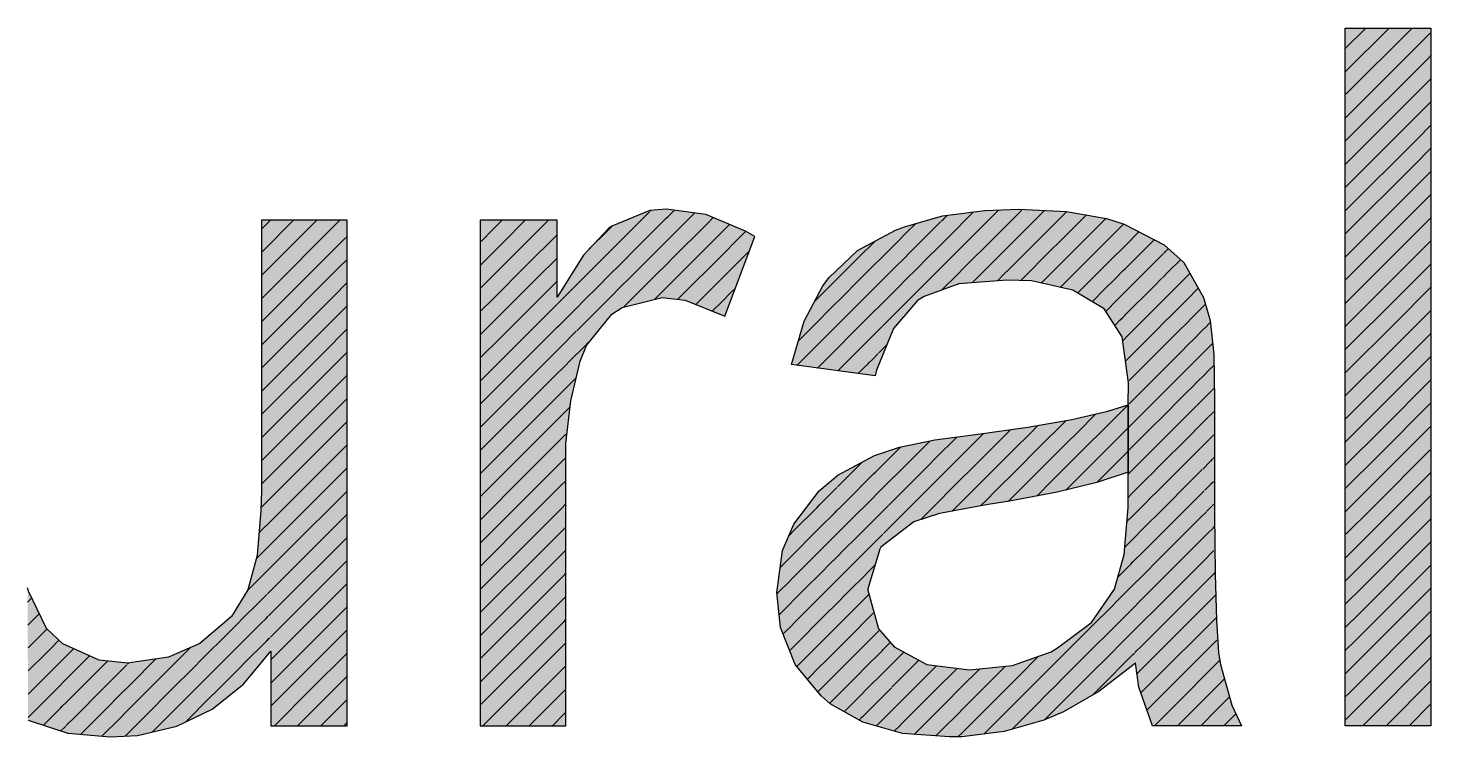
# Model space of a CAD drawing. Extents: x 0 to 5945, y 0 to 4205.
# Drawn here: x 5502.41 to 5523.83, y 682.16 to 692.99 of the extents above; entities that cross this region are included whole.
import ezdxf

# ---------------------------------------------------------------- set-up
doc = ezdxf.new("R2010")
doc.units = 0
doc.header["$MEASUREMENT"] = 0
doc.layers.add('MTH-CARIMBO-TXT1', color=1, linetype='CONTINUOUS')

msp = doc.modelspace()

# ---------------------------------------------------------------- linework, layer by layer
at = {"layer": 'MTH-CARIMBO-TXT1', "linetype": 'Continuous'}
for p, q in [((5522.525466, 691.963756), (5523.547352, 692.985643)), ((5522.525466, 692.317309), (5523.193799, 692.985643)), ((5522.525466, 692.670863), (5522.840246, 692.985643)), ((5522.525466, 691.610202), (5523.823341, 692.908077)), ((5522.525466, 691.256649), (5523.773883, 692.505066)), ((5523.773883, 692.505066), (5523.832859, 692.564043)), ((5522.525466, 690.903096), (5523.724425, 692.102055)), ((5523.724425, 692.102055), (5523.832859, 692.21049)), ((5523.674967, 691.699044), (5523.832859, 691.856936)), ((5522.525466, 690.549542), (5523.674967, 691.699044)), ((5523.625509, 691.296032), (5523.832859, 691.503383)), ((5522.525466, 690.195989), (5523.625509, 691.296032)), ((5523.576051, 690.893021), (5523.832859, 691.149829)), ((5522.525466, 689.842435), (5523.576051, 690.893021)), ((5523.526593, 690.49001), (5523.832859, 690.796276)), ((5522.525466, 689.488882), (5523.526593, 690.49001)), ((5523.477135, 690.086998), (5523.832859, 690.442723)), ((5511.366696, 689.643821), (5511.904384, 690.181509)), ((5511.910963, 690.188088), (5511.923108, 690.200233)), ((5512.18624, 690.109812), (5512.281617, 690.205188)), ((5512.246218, 689.816236), (5512.592433, 690.162451)), ((5516.388286, 690.069217), (5516.44456, 690.125491)), ((5516.456119, 689.783497), (5516.849968, 690.177345)), ((5517.068977, 690.042801), (5517.234414, 690.208238)), ((5517.154057, 689.774328), (5517.530189, 690.15046)), ((5517.530189, 690.15046), (5517.551255, 690.171526)), ((5517.551255, 690.171526), (5517.598288, 690.218559)), ((5517.60439, 689.871107), (5517.93451, 690.201228)), ((5517.657525, 689.570689), (5518.263273, 690.176437)), ((5518.293797, 689.853408), (5518.572356, 690.131967)), ((5505.980508, 689.914487), (5506.11563, 690.049609)), ((5505.987972, 689.568397), (5506.469183, 690.049609)), ((5505.995435, 689.222308), (5506.822737, 690.049609)), ((5506.002899, 688.876218), (5507.17629, 690.049609)), ((5509.484108, 689.882553), (5509.651164, 690.049609)), ((5509.660884, 689.705776), (5510.004717, 690.049609)), ((5509.837661, 689.529), (5510.358271, 690.049609)), ((5510.976562, 689.607241), (5511.270343, 689.901021)), ((5511.275081, 689.905759), (5511.326702, 689.957381)), ((5511.954504, 689.878076), (5512.1564, 690.079972)), ((5512.1564, 690.079972), (5512.18624, 690.109812)), ((5512.306196, 689.52266), (5512.710039, 689.926504)), ((5512.710039, 689.926504), (5512.786631, 690.003096)), ((5512.786631, 690.003096), (5512.874989, 690.091454)), ((5512.842455, 689.705367), (5513.124014, 689.986925)), ((5515.813025, 689.84751), (5515.96662, 690.001105)), ((5515.866654, 689.547585), (5516.352341, 690.033272)), ((5516.359344, 690.040275), (5516.388286, 690.069217)), ((5516.907059, 689.880883), (5517.068977, 690.042801)), ((5518.320212, 689.526269), (5518.87435, 690.080407)), ((5518.920263, 689.772767), (5519.140168, 689.992671)), ((5522.525466, 689.135329), (5523.477135, 690.086998)), ((5523.427677, 689.683987), (5523.832859, 690.089169)), ((5506.010363, 688.530129), (5507.232301, 689.752067)), ((5507.232301, 689.752067), (5507.284987, 689.804753)), ((5509.317051, 689.715497), (5509.365453, 689.763899)), ((5509.365453, 689.763899), (5509.484108, 689.882553)), ((5509.416672, 689.461564), (5509.660884, 689.705776)), ((5510.014438, 689.352223), (5510.48997, 689.827756)), ((5511.4064, 689.329971), (5511.761458, 689.68503)), ((5511.761458, 689.68503), (5511.954504, 689.878076)), ((5511.998045, 689.568063), (5512.1379, 689.707919)), ((5512.1379, 689.707919), (5512.246218, 689.816236)), ((5512.598391, 689.461302), (5512.842455, 689.705367)), ((5512.898279, 689.407638), (5513.363165, 689.872523)), ((5515.092013, 689.480051), (5515.339927, 689.727964)), ((5515.627264, 689.661749), (5515.655598, 689.690083)), ((5515.655598, 689.690083), (5515.70881, 689.743295)), ((5515.70881, 689.743295), (5515.813025, 689.84751)), ((5516.253556, 689.580934), (5516.456119, 689.783497)), ((5516.523952, 689.497776), (5516.907059, 689.880883)), ((5516.71388, 689.334151), (5517.154057, 689.774328)), ((5517.239136, 689.505854), (5517.456532, 689.72325)), ((5517.456532, 689.72325), (5517.60439, 689.871107)), ((5517.90972, 689.46933), (5518.293797, 689.853408)), ((5518.572491, 689.424994), (5518.870057, 689.722561)), ((5518.870057, 689.722561), (5518.920263, 689.772767)), ((5519.157903, 689.656854), (5519.374973, 689.873923)), ((5519.167459, 689.312856), (5519.608774, 689.754171)), ((5523.378219, 689.280976), (5523.832859, 689.735616)), ((5505.977593, 689.558019), (5505.987972, 689.568397)), ((5509.46789, 689.159229), (5509.837661, 689.529)), ((5510.191214, 689.175446), (5510.48997, 689.474202)), ((5511.188333, 689.465458), (5511.288679, 689.565804)), ((5511.288679, 689.565804), (5511.326702, 689.603827)), ((5511.326702, 689.603827), (5511.366696, 689.643821)), ((5511.618532, 689.18855), (5511.998045, 689.568063)), ((5512.119401, 689.335865), (5512.306196, 689.52266)), ((5513.25067, 689.406475), (5513.425004, 689.580809)), ((5514.689549, 689.077587), (5515.092013, 689.480051)), ((5515.135602, 689.170086), (5515.625994, 689.660479)), ((5515.64842, 689.32935), (5515.79299, 689.473921)), ((5515.79299, 689.473921), (5515.866654, 689.547585)), ((5515.920283, 689.247661), (5516.204544, 689.531921)), ((5516.147769, 689.121593), (5516.523952, 689.497776)), ((5516.204544, 689.531921), (5516.253556, 689.580934)), ((5516.828411, 689.095129), (5517.239136, 689.505854)), ((5517.382875, 689.296039), (5517.657525, 689.570689)), ((5517.883874, 689.089931), (5518.320212, 689.526269)), ((5518.961554, 689.460504), (5519.142596, 689.641547)), ((5519.142596, 689.641547), (5519.157903, 689.656854)), ((5519.177014, 688.968858), (5519.718312, 689.510156)), ((5519.718312, 689.510156), (5519.752147, 689.543991)), ((5519.758184, 689.550028), (5519.775704, 689.567548)), ((5519.775704, 689.567548), (5519.825979, 689.617822)), ((5522.525466, 688.781775), (5523.427677, 689.683987)), ((5506.017827, 688.184039), (5507.156226, 689.322439)), ((5507.156226, 689.322439), (5507.284987, 689.4512)), ((5509.317051, 689.361943), (5509.416672, 689.461564)), ((5509.519109, 688.856894), (5510.014438, 689.352223)), ((5510.904347, 689.181472), (5511.188333, 689.465458)), ((5511.326702, 689.250274), (5511.4064, 689.329971)), ((5511.509709, 688.726173), (5512.041586, 689.258051)), ((5512.041586, 689.258051), (5512.119401, 689.335865)), ((5512.366173, 689.229085), (5512.598391, 689.461302)), ((5512.486742, 688.9961), (5512.898279, 689.407638)), ((5512.954104, 689.109908), (5513.25067, 689.406475)), ((5515.57144, 689.252371), (5515.64842, 689.32935)), ((5516.591785, 689.212056), (5516.71388, 689.334151)), ((5517.324216, 689.23738), (5517.382875, 689.296039)), ((5517.570147, 689.129758), (5517.71066, 689.270271)), ((5517.71066, 689.270271), (5517.90972, 689.46933)), ((5518.346627, 689.199131), (5518.572491, 689.424994)), ((5518.438328, 688.937278), (5518.860236, 689.359187)), ((5518.860236, 689.359187), (5518.961554, 689.460504)), ((5519.002845, 689.148242), (5519.136339, 689.281736)), ((5519.136339, 689.281736), (5519.167459, 689.312856)), ((5519.817233, 689.255523), (5520.012059, 689.45035)), ((5522.525466, 688.428222), (5523.378219, 689.280976)), ((5523.328762, 688.877964), (5523.832859, 689.382062)), ((5505.977593, 689.204466), (5505.995435, 689.222308)), ((5507.080151, 688.89281), (5507.284987, 689.097646)), ((5509.317051, 689.00839), (5509.46789, 689.159229)), ((5509.570327, 688.554559), (5510.191214, 689.175446)), ((5510.367991, 688.998669), (5510.48997, 689.120649)), ((5510.496193, 688.773318), (5510.85743, 689.134555)), ((5510.860067, 689.137192), (5510.881773, 689.158898)), ((5510.881773, 689.158898), (5510.904347, 689.181472)), ((5511.106323, 689.029895), (5511.302277, 689.225849)), ((5511.302277, 689.225849), (5511.326702, 689.250274)), ((5511.446104, 689.016122), (5511.618532, 689.18855)), ((5512.100901, 688.963812), (5512.366173, 689.229085)), ((5512.609848, 688.765653), (5512.954104, 689.109908)), ((5514.588491, 688.976529), (5514.689549, 689.077587)), ((5514.802207, 688.836691), (5515.135602, 689.170086)), ((5515.179191, 688.860122), (5515.567989, 689.24892)), ((5515.641241, 688.968618), (5515.877169, 689.204547)), ((5515.877169, 689.204547), (5515.920283, 689.247661)), ((5516.056747, 689.030571), (5516.147769, 689.121593)), ((5516.362576, 688.982847), (5516.591785, 689.212056)), ((5517.213392, 689.126556), (5517.324216, 689.23738)), ((5518.172209, 689.024712), (5518.346627, 689.199131)), ((5518.850415, 688.995812), (5519.002845, 689.148242)), ((5519.594822, 689.033113), (5519.725941, 689.164232)), ((5519.732178, 689.170468), (5519.749336, 689.187626)), ((5519.749336, 689.187626), (5519.817233, 689.255523)), ((5519.858761, 688.943498), (5520.081524, 689.166261)), ((5520.082116, 689.166853), (5520.153768, 689.238505)), ((5505.977593, 688.850913), (5506.002899, 688.876218)), ((5506.025291, 687.83795), (5507.080151, 688.89281)), ((5509.317051, 688.654836), (5509.519109, 688.856894)), ((5509.621545, 688.252224), (5510.367991, 688.998669)), ((5510.869988, 688.793559), (5510.915454, 688.839025)), ((5510.915454, 688.839025), (5511.106323, 689.029895)), ((5511.024313, 688.594332), (5511.315875, 688.885893)), ((5511.315875, 688.885893), (5511.326702, 688.896721)), ((5511.326702, 688.896721), (5511.446104, 689.016122)), ((5511.977311, 688.840223), (5512.085127, 688.948039)), ((5512.085127, 688.948039), (5512.100901, 688.963812)), ((5512.334509, 688.843867), (5512.426151, 688.935509)), ((5512.426151, 688.935509), (5512.486742, 688.9961)), ((5513.009928, 688.812179), (5513.138176, 688.940427)), ((5513.138176, 688.940427), (5513.213566, 689.015817)), ((5514.419378, 688.807416), (5514.588491, 688.976529)), ((5514.718492, 688.752976), (5514.802207, 688.836691)), ((5514.914864, 688.595795), (5515.179191, 688.860122)), ((5515.22278, 688.550157), (5515.509985, 688.837362)), ((5515.515616, 688.842994), (5515.641241, 688.968618)), ((5515.634062, 688.607886), (5515.961348, 688.935173)), ((5515.961348, 688.935173), (5515.973912, 688.947736)), ((5515.973912, 688.947736), (5516.056747, 689.030571)), ((5518.660165, 688.805562), (5518.850415, 688.995812)), ((5518.867225, 688.659069), (5519.044136, 688.835979)), ((5519.044136, 688.835979), (5519.130081, 688.921925)), ((5519.130081, 688.921925), (5519.177014, 688.968858)), ((5519.18657, 688.62486), (5519.594822, 689.033113)), ((5519.740488, 688.825225), (5519.858761, 688.943498)), ((5519.90029, 688.631473), (5520.11041, 688.841594)), ((5520.1118, 688.842983), (5520.280037, 689.011221)), ((5522.525466, 688.074668), (5523.328762, 688.877964)), ((5523.279304, 688.474953), (5523.832859, 689.028509)), ((5507.004076, 688.463182), (5507.284987, 688.744093)), ((5509.672764, 687.949889), (5510.492177, 688.769302)), ((5510.516269, 688.439841), (5510.82096, 688.744532)), ((5510.826271, 688.749843), (5510.869988, 688.793559)), ((5512.861057, 688.663308), (5513.009928, 688.812179)), ((5514.383136, 688.417621), (5514.718492, 688.752976)), ((5519.123824, 688.562114), (5519.18657, 688.62486)), ((5519.471332, 688.556069), (5519.699736, 688.784473)), ((5519.699736, 688.784473), (5519.7106, 688.795336)), ((5519.7106, 688.795336), (5519.740488, 688.825225)), ((5519.73164, 688.462823), (5519.90029, 688.631473)), ((5520.141484, 688.519114), (5520.364148, 688.741778)), ((5520.364333, 688.741963), (5520.389374, 688.767004)), ((5523.229846, 688.071942), (5523.832859, 688.674956)), ((5505.977593, 688.497359), (5506.010363, 688.530129)), ((5506.032755, 687.49186), (5507.004076, 688.463182)), ((5509.317051, 688.301283), (5509.570327, 688.554559)), ((5509.723982, 687.647554), (5510.499295, 688.422867)), ((5510.499295, 688.422867), (5510.516269, 688.439841)), ((5510.792476, 688.362494), (5510.858202, 688.428221)), ((5510.858202, 688.428221), (5510.92656, 688.496578)), ((5510.92656, 688.496578), (5511.024313, 688.594332)), ((5514.174666, 688.20915), (5514.383136, 688.417621)), ((5514.582612, 688.263543), (5514.848492, 688.529423)), ((5514.848492, 688.529423), (5514.914864, 688.595795)), ((5515.027522, 688.354899), (5515.22278, 688.550157)), ((5515.266368, 688.240193), (5515.45198, 688.425804)), ((5515.459792, 688.433616), (5515.634062, 688.607886)), ((5519.00639, 688.44468), (5519.085427, 688.523717)), ((5519.085427, 688.523717), (5519.123824, 688.562114)), ((5519.196125, 688.280862), (5519.471332, 688.556069)), ((5519.347842, 688.079026), (5519.67353, 688.404714)), ((5519.67353, 688.404714), (5519.689021, 688.420205)), ((5519.689021, 688.420205), (5519.73164, 688.462823)), ((5519.941818, 688.319449), (5520.139297, 688.516927)), ((5520.171169, 688.195245), (5520.378064, 688.40214)), ((5520.378739, 688.402815), (5520.464096, 688.488173)), ((5522.525466, 687.721115), (5523.279304, 688.474953)), ((5506.928001, 688.033554), (5507.284987, 688.39054)), ((5509.317051, 687.94773), (5509.621545, 688.252224)), ((5510.536345, 688.106363), (5510.78449, 688.354509)), ((5510.942304, 688.158768), (5511.014511, 688.230976)), ((5514.15337, 687.834301), (5514.582612, 688.263543)), ((5514.782088, 688.109465), (5514.978493, 688.305871)), ((5514.978493, 688.305871), (5515.027522, 688.354899)), ((5515.14018, 688.114004), (5515.266368, 688.240193)), ((5519.127038, 688.211775), (5519.196125, 688.280862)), ((5519.722792, 688.100422), (5519.941818, 688.319449)), ((5519.983347, 688.007424), (5520.168183, 688.19226)), ((5523.180388, 687.668931), (5523.832859, 688.321402)), ((5505.977593, 688.143806), (5506.017827, 688.184039)), ((5506.040219, 687.145771), (5506.928001, 688.033554)), ((5506.851926, 687.603925), (5507.284987, 688.036986)), ((5509.775201, 687.345219), (5510.506414, 688.076432)), ((5510.506414, 688.076432), (5510.536345, 688.106363)), ((5510.748021, 687.964485), (5510.75868, 687.975145)), ((5510.75868, 687.975145), (5510.846417, 688.062882)), ((5510.846417, 688.062882), (5510.937667, 688.154131)), ((5514.465007, 687.792385), (5514.782088, 688.109465)), ((5514.981563, 687.955388), (5515.108494, 688.082318)), ((5515.108494, 688.082318), (5515.14018, 688.114004)), ((5515.309957, 687.930228), (5515.393975, 688.014246)), ((5515.403968, 688.024238), (5515.526023, 688.146294)), ((5519.205681, 687.936864), (5519.347842, 688.079026)), ((5519.224352, 687.601983), (5519.647325, 688.024955)), ((5519.647325, 688.024955), (5519.667443, 688.045073)), ((5519.667443, 688.045073), (5519.722792, 688.100422)), ((5519.713944, 687.73802), (5519.983347, 688.007424)), ((5520.200853, 687.871376), (5520.391979, 688.062502)), ((5520.393145, 688.063668), (5520.470792, 688.141315)), ((5520.472074, 688.142597), (5520.498891, 688.169415)), ((5522.525466, 687.367562), (5523.229846, 688.071942)), ((5505.977593, 687.790252), (5506.025291, 687.83795)), ((5509.317051, 687.594176), (5509.672764, 687.949889)), ((5510.513533, 687.729997), (5510.55642, 687.772885)), ((5510.55642, 687.772885), (5510.748021, 687.964485)), ((5514.776644, 687.750468), (5514.981563, 687.955388)), ((5515.088282, 687.708552), (5515.181039, 687.80131)), ((5515.181039, 687.80131), (5515.238495, 687.858765)), ((5515.238495, 687.858765), (5515.252837, 687.873108)), ((5515.252837, 687.873108), (5515.309957, 687.930228)), ((5519.169993, 687.901176), (5519.205681, 687.936864)), ((5520.024875, 687.695399), (5520.197069, 687.867593)), ((5520.407551, 687.724521), (5520.477488, 687.794458)), ((5520.47995, 687.79692), (5520.51685, 687.83382)), ((5523.13093, 687.265919), (5523.832859, 687.967849)), ((5506.047683, 686.799681), (5506.851926, 687.603925)), ((5506.775852, 687.174297), (5507.284987, 687.683433)), ((5509.317051, 687.240623), (5509.723982, 687.647554)), ((5509.826419, 687.042884), (5510.513533, 687.729997)), ((5510.576496, 687.439407), (5510.711551, 687.574462)), ((5510.711551, 687.574462), (5510.724885, 687.587796)), ((5510.724885, 687.587796), (5510.781647, 687.644558)), ((5519.223746, 687.247822), (5519.621119, 687.645196)), ((5519.621119, 687.645196), (5519.645864, 687.669941)), ((5519.645864, 687.669941), (5519.713944, 687.73802)), ((5519.705096, 687.375619), (5520.024875, 687.695399)), ((5520.066404, 687.383374), (5520.225956, 687.542926)), ((5520.230537, 687.547507), (5520.405894, 687.722864)), ((5522.525466, 687.014008), (5523.180388, 687.668931)), ((5523.081472, 686.862908), (5523.832859, 687.614295)), ((5505.977593, 687.436699), (5506.032755, 687.49186)), ((5506.699777, 686.744669), (5507.284987, 687.329879)), ((5509.317051, 686.887069), (5509.775201, 687.345219)), ((5509.877637, 686.740549), (5510.520651, 687.383562)), ((5510.520651, 687.383562), (5510.576496, 687.439407)), ((5519.624286, 687.294809), (5519.705096, 687.375619)), ((5519.696248, 687.013217), (5520.066404, 687.383374)), ((5520.260222, 687.223638), (5520.41981, 687.383226)), ((5520.421958, 687.385374), (5520.484184, 687.447601)), ((5520.487826, 687.451243), (5520.519006, 687.482422)), ((5505.977593, 687.083146), (5506.040219, 687.145771)), ((5506.055147, 686.453592), (5506.775852, 687.174297)), ((5510.596571, 687.105929), (5510.675081, 687.184439)), ((5510.675081, 687.184439), (5510.688197, 687.197555)), ((5518.953933, 686.97801), (5519.209317, 687.233393)), ((5519.232178, 686.902701), (5519.594913, 687.265437)), ((5519.594913, 687.265437), (5519.624286, 687.294809)), ((5520.107932, 687.071349), (5520.254842, 687.218259)), ((5520.495703, 687.105566), (5520.521161, 687.131024)), ((5522.525466, 686.660455), (5523.13093, 687.265919)), ((5523.032014, 686.459897), (5523.832859, 687.260742)), ((5506.623702, 686.31504), (5507.284987, 686.976326)), ((5509.317051, 686.533516), (5509.826419, 687.042884)), ((5509.928856, 686.438214), (5510.52777, 687.037128)), ((5510.52777, 687.037128), (5510.596571, 687.105929)), ((5517.716636, 686.801373), (5517.83235, 686.917087)), ((5517.826549, 686.557733), (5518.262347, 686.993531)), ((5518.429198, 686.806828), (5518.715483, 687.093113)), ((5518.862887, 686.886963), (5518.953933, 686.97801)), ((5519.213203, 686.883726), (5519.232178, 686.902701)), ((5519.568708, 686.885678), (5519.602708, 686.919678)), ((5519.602708, 686.919678), (5519.696248, 687.013217)), ((5519.687399, 686.650816), (5520.107932, 687.071349)), ((5520.289906, 686.899769), (5520.433725, 687.043588)), ((5520.436364, 687.046227), (5520.49088, 687.100744)), ((5522.982556, 686.056885), (5523.832859, 686.907189)), ((5505.977593, 686.729592), (5506.047683, 686.799681)), ((5506.062611, 686.107503), (5506.699777, 686.744669)), ((5509.317051, 686.179963), (5509.877637, 686.740549)), ((5509.980074, 686.135879), (5510.534888, 686.690693)), ((5510.534888, 686.690693), (5510.616647, 686.772452)), ((5510.616647, 686.772452), (5510.638612, 686.794416)), ((5516.275718, 686.421115), (5516.59448, 686.739877)), ((5516.787915, 686.579758), (5516.894142, 686.685986)), ((5516.894142, 686.685986), (5517.003158, 686.795001)), ((5516.948535, 686.386825), (5517.414356, 686.852646)), ((5517.542449, 686.627186), (5517.635419, 686.720155)), ((5517.635419, 686.720155), (5517.716636, 686.801373)), ((5518.278163, 686.655793), (5518.429198, 686.806828)), ((5518.529371, 686.553448), (5518.862887, 686.886963)), ((5518.796775, 686.467298), (5519.041257, 686.71178)), ((5519.041257, 686.71178), (5519.20842, 686.878944)), ((5519.24061, 686.55758), (5519.568708, 686.885678)), ((5519.678551, 686.288415), (5520.149461, 686.759324)), ((5520.149461, 686.759324), (5520.283729, 686.893592)), ((5520.31959, 686.5759), (5520.447641, 686.70395)), ((5520.45077, 686.70708), (5520.497576, 686.753886)), ((5520.503579, 686.759889), (5520.523317, 686.779627)), ((5522.525466, 686.306902), (5523.081472, 686.862908)), ((5506.547627, 685.885412), (5507.284987, 686.622773)), ((5515.352971, 686.205474), (5515.716904, 686.569408)), ((5515.721324, 686.573828), (5515.733564, 686.586068)), ((5515.777971, 686.276921), (5516.180158, 686.679108)), ((5516.297815, 686.089659), (5516.787915, 686.579758)), ((5517.002928, 686.087665), (5517.542449, 686.627186)), ((5517.520669, 686.251852), (5517.826549, 686.557733)), ((5517.936462, 686.314092), (5518.278163, 686.655793)), ((5518.189032, 686.213109), (5518.529371, 686.553448)), ((5519.12858, 686.44555), (5519.20842, 686.52539)), ((5519.211811, 686.528781), (5519.24061, 686.55758)), ((5519.249042, 686.212459), (5519.542502, 686.505919)), ((5519.542502, 686.505919), (5519.581129, 686.544546)), ((5519.581129, 686.544546), (5519.687399, 686.650816)), ((5520.190989, 686.447299), (5520.312615, 686.568925)), ((5522.933098, 685.653874), (5523.832859, 686.553635)), ((5505.977593, 686.376039), (5506.055147, 686.453592)), ((5506.070074, 685.761413), (5506.623702, 686.31504)), ((5506.471552, 685.455784), (5507.284987, 686.269219)), ((5509.317051, 685.826409), (5509.928856, 686.438214)), ((5510.031293, 685.833544), (5510.542007, 686.344258)), ((5510.542007, 686.344258), (5510.624445, 686.426696)), ((5514.814246, 686.020303), (5515.149003, 686.355061)), ((5515.636072, 686.135022), (5515.777971, 686.276921)), ((5515.834618, 685.980015), (5516.15606, 686.301457)), ((5516.15606, 686.301457), (5516.275718, 686.421115)), ((5516.494626, 685.932916), (5516.948535, 686.386825)), ((5517.405919, 685.783549), (5517.936462, 686.314092)), ((5518.258147, 685.928671), (5518.629545, 686.300068)), ((5518.629545, 686.300068), (5518.796775, 686.467298)), ((5518.730663, 686.047633), (5519.12858, 686.44555)), ((5519.559551, 686.169414), (5519.678551, 686.288415)), ((5519.669703, 685.926013), (5520.190989, 686.447299)), ((5520.349274, 686.252031), (5520.461556, 686.364312)), ((5520.465176, 686.367933), (5520.504273, 686.407029)), ((5520.511455, 686.414211), (5520.525473, 686.428229)), ((5522.525466, 685.953348), (5523.032014, 686.459897)), ((5505.977593, 686.022485), (5506.062611, 686.107503)), ((5509.317051, 685.472856), (5509.980074, 686.135879)), ((5510.549125, 685.997823), (5510.624445, 686.073143)), ((5514.887853, 685.740357), (5515.324149, 686.176652)), ((5515.324149, 686.176652), (5515.352971, 686.205474)), ((5515.372224, 685.871174), (5515.632724, 686.131675)), ((5516.033457, 685.8253), (5516.297815, 686.089659)), ((5516.524893, 685.60963), (5517.002928, 686.087665)), ((5517.170529, 685.901713), (5517.520669, 686.251852)), ((5517.81402, 685.838096), (5518.046375, 686.070452)), ((5518.046375, 686.070452), (5518.189032, 686.213109)), ((5519.210419, 686.173835), (5519.249042, 686.212459)), ((5519.257475, 685.867338), (5519.516297, 686.12616)), ((5519.516297, 686.12616), (5519.559551, 686.169414)), ((5519.660855, 685.563612), (5520.232518, 686.135274)), ((5520.232518, 686.135274), (5520.341501, 686.244258)), ((5520.479583, 686.028786), (5520.510969, 686.060172)), ((5522.525466, 685.599795), (5522.982556, 686.056885)), ((5522.88364, 685.250863), (5523.832859, 686.200082)), ((5506.077538, 685.415324), (5506.547627, 685.885412)), ((5506.395477, 685.026155), (5507.284987, 685.915666)), ((5509.317051, 685.119302), (5510.031293, 685.833544)), ((5510.082511, 685.531209), (5510.549125, 685.997823)), ((5514.496391, 685.702449), (5514.764114, 685.970172)), ((5514.772084, 685.978141), (5514.794094, 686.000151)), ((5514.794094, 686.000151), (5514.814246, 686.020303)), ((5515.304964, 685.803914), (5515.372224, 685.871174)), ((5515.555138, 685.700535), (5515.834618, 685.980015)), ((5516.319913, 685.758203), (5516.494626, 685.932916)), ((5517.057321, 685.788504), (5517.170529, 685.901713)), ((5519.209027, 685.81889), (5519.257475, 685.867338)), ((5519.537973, 685.794282), (5519.669703, 685.926013)), ((5520.274046, 685.823249), (5520.370388, 685.919591)), ((5520.378959, 685.928162), (5520.475471, 686.024674)), ((5522.834182, 684.847851), (5523.832859, 685.846529)), ((5505.971201, 685.662539), (5505.991245, 685.682583)), ((5505.991245, 685.682583), (5506.070074, 685.761413)), ((5510.133729, 685.228874), (5510.556244, 685.651388)), ((5510.556244, 685.651388), (5510.624445, 685.71959)), ((5514.106866, 685.312923), (5514.459446, 685.665503)), ((5514.459446, 685.665503), (5514.496391, 685.702449)), ((5514.759541, 685.612045), (5514.826524, 685.679028)), ((5514.826524, 685.679028), (5514.887853, 685.740357)), ((5514.961459, 685.46041), (5515.304964, 685.803914)), ((5515.391476, 685.536873), (5515.548545, 685.693942)), ((5515.474204, 685.266048), (5515.891264, 685.683108)), ((5515.891264, 685.683108), (5516.033457, 685.8253)), ((5516.043808, 685.482098), (5516.319913, 685.758203)), ((5516.957014, 685.688198), (5517.057321, 685.788504)), ((5517.380557, 685.758187), (5517.405919, 685.783549)), ((5519.265907, 685.522217), (5519.490091, 685.746401)), ((5519.490091, 685.746401), (5519.537973, 685.794282)), ((5519.652007, 685.20121), (5520.274046, 685.823249)), ((5520.408643, 685.604293), (5520.489387, 685.685036)), ((5520.493989, 685.689638), (5520.517665, 685.713314)), ((5522.525466, 685.246241), (5522.933098, 685.653874)), ((5506.010603, 685.348389), (5506.077538, 685.415324)), ((5506.085002, 685.069234), (5506.471552, 685.455784)), ((5506.319402, 684.596527), (5507.284987, 685.562112)), ((5509.317051, 684.765749), (5510.082511, 685.531209)), ((5514.499735, 685.352238), (5514.735288, 685.587791)), ((5514.735288, 685.587791), (5514.759541, 685.612045)), ((5514.858955, 685.357905), (5514.961459, 685.46041)), ((5515.035066, 685.180463), (5515.285778, 685.431175)), ((5515.285778, 685.431175), (5515.391476, 685.536873)), ((5519.190283, 685.446593), (5519.217407, 685.473717)), ((5519.217407, 685.473717), (5519.265907, 685.522217)), ((5519.463886, 685.366642), (5519.516394, 685.419151)), ((5519.516394, 685.419151), (5519.660855, 685.563612)), ((5519.643159, 684.838809), (5520.315575, 685.511224)), ((5520.315575, 685.511224), (5520.399274, 685.594924)), ((5522.784725, 684.44484), (5523.832859, 685.492975)), ((5505.940456, 685.278241), (5505.99035, 685.328135)), ((5505.99035, 685.328135), (5506.010603, 685.348389)), ((5506.243327, 684.166899), (5507.284987, 685.208559)), ((5509.317051, 684.412196), (5510.133729, 685.228874)), ((5510.184948, 684.926539), (5510.563362, 685.304953)), ((5510.563362, 685.304953), (5510.624445, 685.366036)), ((5514.032899, 685.238956), (5514.106866, 685.312923)), ((5514.110523, 684.963027), (5514.402831, 685.255335)), ((5514.402831, 685.255335), (5514.499735, 685.352238)), ((5514.503078, 685.002028), (5514.706461, 685.205411)), ((5514.706461, 685.205411), (5514.746998, 685.245949)), ((5514.746998, 685.245949), (5514.858955, 685.357905)), ((5515.266593, 685.058437), (5515.410729, 685.202573)), ((5515.410729, 685.202573), (5515.464366, 685.256209)), ((5519.274339, 685.177096), (5519.463886, 685.366642)), ((5519.494816, 685.044019), (5519.652007, 685.20121)), ((5519.634311, 684.476407), (5520.357103, 685.1992)), ((5520.357103, 685.1992), (5520.428161, 685.270257)), ((5520.428161, 685.270257), (5520.438327, 685.280424)), ((5520.438327, 685.280424), (5520.503302, 685.345398)), ((5520.508395, 685.350491), (5520.524361, 685.366457)), ((5522.525466, 684.892688), (5522.88364, 685.250863)), ((5505.915045, 684.899276), (5506.013308, 684.99754)), ((5506.013308, 684.99754), (5506.029962, 685.014194)), ((5506.029962, 685.014194), (5506.085002, 685.069234)), ((5506.092466, 684.723145), (5506.395477, 685.026155)), ((5510.570481, 684.958518), (5510.624445, 685.012483)), ((5514.346216, 684.845167), (5514.503078, 685.002028)), ((5514.734455, 684.879852), (5514.891385, 685.036782)), ((5514.891385, 685.036782), (5515.035066, 685.180463)), ((5515.108673, 684.900516), (5515.266593, 685.058437)), ((5519.158142, 685.060898), (5519.233333, 685.136089)), ((5519.233333, 685.136089), (5519.274339, 685.177096)), ((5519.282772, 684.831975), (5519.43768, 684.986883)), ((5519.43768, 684.986883), (5519.494816, 685.044019)), ((5520.468012, 684.956554), (5520.517217, 685.00576)), ((5522.735267, 684.041829), (5523.832859, 685.139422)), ((5505.896383, 684.880614), (5505.915045, 684.899276)), ((5506.167252, 683.73727), (5507.284987, 684.855006)), ((5509.317051, 684.058642), (5510.184948, 684.926539)), ((5510.236166, 684.624204), (5510.570481, 684.958518)), ((5513.898298, 684.750802), (5513.928261, 684.780764)), ((5513.928261, 684.780764), (5513.956133, 684.808636)), ((5513.956133, 684.808636), (5514.110523, 684.963027)), ((5514.114181, 684.613131), (5514.346216, 684.845167)), ((5514.506421, 684.651818), (5514.677634, 684.823031)), ((5514.677634, 684.823031), (5514.734455, 684.879852)), ((5514.923815, 684.715659), (5515.108673, 684.900516)), ((5515.247408, 684.685699), (5515.344725, 684.783015)), ((5519.172046, 684.721249), (5519.249259, 684.798462)), ((5519.249259, 684.798462), (5519.282772, 684.831975)), ((5519.473237, 684.668887), (5519.643159, 684.838809)), ((5519.625463, 684.114006), (5520.398632, 684.887175)), ((5520.398632, 684.887175), (5520.457047, 684.94559)), ((5520.457047, 684.94559), (5520.468012, 684.956554)), ((5522.525466, 684.539135), (5522.834182, 684.847851)), ((5522.685809, 683.638818), (5523.832859, 684.785868)), ((5505.771141, 684.401819), (5505.959239, 684.589917)), ((5505.959239, 684.589917), (5506.036266, 684.666945)), ((5506.036266, 684.666945), (5506.049321, 684.679999)), ((5506.049321, 684.679999), (5506.092466, 684.723145)), ((5506.09993, 684.377055), (5506.319402, 684.596527)), ((5509.317051, 683.705089), (5510.236166, 684.624204)), ((5510.287385, 684.321869), (5510.577599, 684.612084)), ((5510.577599, 684.612084), (5510.624445, 684.658929)), ((5513.991625, 684.490575), (5514.114181, 684.613131)), ((5514.289602, 684.434999), (5514.506421, 684.651818)), ((5514.721912, 684.513756), (5514.923815, 684.715659)), ((5514.956245, 684.394536), (5515.182279, 684.62057)), ((5515.182279, 684.62057), (5515.247408, 684.685699)), ((5519.050936, 684.600139), (5519.172046, 684.721249)), ((5519.291204, 684.486853), (5519.411474, 684.607124)), ((5519.411474, 684.607124), (5519.473237, 684.668887)), ((5519.616615, 683.751604), (5520.44016, 684.57515)), ((5520.44016, 684.57515), (5520.485934, 684.620923)), ((5520.485934, 684.620923), (5520.497696, 684.632685)), ((5520.497696, 684.632685), (5520.531133, 684.666122)), ((5505.753336, 684.384015), (5505.767919, 684.398597)), ((5506.003433, 684.280558), (5506.059224, 684.336349)), ((5506.06868, 684.345805), (5506.09993, 684.377055)), ((5506.1863, 683.402765), (5507.284987, 684.501452)), ((5513.846496, 684.345446), (5513.919017, 684.417968)), ((5513.919017, 684.417968), (5513.991625, 684.490575)), ((5514.117838, 684.263235), (5514.289602, 684.434999)), ((5514.509765, 684.301608), (5514.648807, 684.440651)), ((5514.648807, 684.440651), (5514.721912, 684.513756)), ((5514.709369, 684.14766), (5514.956245, 684.394536)), ((5515.230751, 684.315488), (5515.25013, 684.334867)), ((5519.048382, 684.244031), (5519.205237, 684.400886)), ((5519.205237, 684.400886), (5519.265185, 684.460834)), ((5519.265185, 684.460834), (5519.291204, 684.486853)), ((5519.451659, 684.293755), (5519.634311, 684.476407)), ((5522.525466, 684.185581), (5522.784725, 684.44484)), ((5522.636351, 683.235806), (5523.832859, 684.432315)), ((5502.407348, 684.220007), (5502.420902, 684.233561)), ((5502.420902, 684.233561), (5502.454473, 684.267132)), ((5502.454473, 684.267132), (5502.471443, 684.284102)), ((5505.750626, 684.027751), (5505.867193, 684.144318)), ((5505.867193, 684.144318), (5506.003433, 684.280558)), ((5506.107394, 684.030966), (5506.243327, 684.166899)), ((5506.365373, 683.228284), (5507.284987, 684.147899)), ((5509.317051, 683.351536), (5510.287385, 684.321869)), ((5510.338603, 684.019534), (5510.584718, 684.265649)), ((5510.584718, 684.265649), (5510.624445, 684.305376)), ((5513.909774, 684.055171), (5514.027116, 684.172513)), ((5514.027116, 684.172513), (5514.117838, 684.263235)), ((5514.232987, 684.02483), (5514.509765, 684.301608)), ((5514.61998, 684.05827), (5514.709369, 684.14766)), ((5514.988676, 684.073412), (5515.229935, 684.314672)), ((5518.654343, 683.849992), (5518.959152, 684.154801)), ((5518.959152, 684.154801), (5519.048382, 684.244031)), ((5519.238428, 684.080524), (5519.28111, 684.123207)), ((5519.28111, 684.123207), (5519.299636, 684.141732)), ((5519.299636, 684.141732), (5519.385269, 684.227365)), ((5519.385269, 684.227365), (5519.451659, 684.293755)), ((5519.607767, 683.389203), (5520.481689, 684.263125)), ((5520.481689, 684.263125), (5520.51482, 684.296256)), ((5520.51482, 684.296256), (5520.52738, 684.308816)), ((5520.52738, 684.308816), (5520.545048, 684.326484)), ((5502.419557, 683.878663), (5502.530917, 683.990023)), ((5502.530917, 683.990023), (5502.587209, 684.046314)), ((5505.551391, 683.828516), (5505.750626, 684.027751)), ((5505.963245, 683.886816), (5506.047627, 683.971199)), ((5506.047627, 683.971199), (5506.082182, 684.005754)), ((5506.088039, 684.01161), (5506.107394, 684.030966)), ((5509.317051, 682.997982), (5510.338603, 684.019534)), ((5510.389822, 683.717199), (5510.591836, 683.919214)), ((5510.591836, 683.919214), (5510.624445, 683.951823)), ((5513.882298, 684.027695), (5513.909774, 684.055171)), ((5514.062608, 683.854452), (5514.121495, 683.913339)), ((5514.121495, 683.913339), (5514.232987, 684.02483)), ((5514.176372, 683.614662), (5514.513108, 683.951398)), ((5514.513108, 683.951398), (5514.61998, 684.05827)), ((5514.696826, 683.781563), (5514.988676, 684.073412)), ((5515.021106, 683.752289), (5515.216492, 683.947675)), ((5515.217153, 683.948336), (5515.319092, 684.050276)), ((5518.895233, 683.737329), (5519.126747, 683.968843)), ((5519.126747, 683.968843), (5519.238428, 684.080524)), ((5519.359063, 683.847606), (5519.430081, 683.918623)), ((5519.430081, 683.918623), (5519.625463, 684.114006)), ((5519.598919, 683.026802), (5520.523217, 683.9511)), ((5520.523217, 683.9511), (5520.543706, 683.971589)), ((5520.543706, 683.971589), (5520.557065, 683.984947)), ((5522.525466, 683.832028), (5522.735267, 684.041829)), ((5522.586893, 682.832795), (5523.832859, 684.078762)), ((5502.408648, 683.867754), (5502.419557, 683.878663)), ((5502.418213, 683.523765), (5502.607361, 683.712913)), ((5502.607361, 683.712913), (5502.700494, 683.806046)), ((5505.079344, 683.356469), (5505.468385, 683.74551)), ((5505.468385, 683.74551), (5505.551391, 683.828516)), ((5505.733332, 683.656904), (5505.963245, 683.886816)), ((5506.114858, 683.684876), (5506.167252, 683.73727)), ((5506.544445, 683.053803), (5507.284987, 683.794346)), ((5509.317051, 682.644429), (5510.389822, 683.717199)), ((5513.943166, 683.73501), (5514.062608, 683.854452)), ((5514.591153, 683.67589), (5514.696826, 683.781563)), ((5514.684284, 683.415467), (5515.021106, 683.752289)), ((5515.203554, 683.581184), (5515.388055, 683.765685)), ((5515.388055, 683.765685), (5515.404923, 683.782553)), ((5518.14872, 683.34437), (5518.618778, 683.814428)), ((5518.618778, 683.814428), (5518.654343, 683.849992)), ((5518.688338, 683.530434), (5518.895233, 683.737329)), ((5518.831313, 683.319856), (5519.205112, 683.693655)), ((5519.205112, 683.693655), (5519.271618, 683.760161)), ((5519.271618, 683.760161), (5519.297036, 683.785579)), ((5519.297036, 683.785579), (5519.308068, 683.796611)), ((5519.308068, 683.796611), (5519.359063, 683.847606)), ((5519.408502, 683.543492), (5519.616615, 683.751604)), ((5522.537435, 682.429784), (5523.832859, 683.725208)), ((5502.683805, 683.435804), (5502.759649, 683.511647)), ((5502.759649, 683.511647), (5502.885262, 683.637261)), ((5502.956783, 683.355228), (5503.108341, 683.506786)), ((5504.57851, 683.209189), (5504.894758, 683.525436)), ((5505.373471, 683.297043), (5505.603769, 683.527341)), ((5505.603769, 683.527341), (5505.733332, 683.656904)), ((5505.716039, 683.286057), (5506.059297, 683.629315)), ((5506.059297, 683.629315), (5506.091821, 683.66184)), ((5506.091821, 683.66184), (5506.10514, 683.675158)), ((5510.44104, 683.414864), (5510.598955, 683.572779)), ((5510.598955, 683.572779), (5510.624445, 683.598269)), ((5514.043228, 683.481519), (5514.0981, 683.53639)), ((5514.0981, 683.53639), (5514.125153, 683.563443)), ((5514.125153, 683.563443), (5514.176372, 683.614662)), ((5514.152317, 683.237054), (5514.516451, 683.601188)), ((5514.516451, 683.601188), (5514.591153, 683.67589)), ((5515.053536, 683.431166), (5515.203049, 683.580679)), ((5515.189956, 683.214033), (5515.457017, 683.481094)), ((5515.457017, 683.481094), (5515.470794, 683.49487)), ((5515.470794, 683.49487), (5515.578751, 683.602827)), ((5518.458838, 683.300934), (5518.688338, 683.530434)), ((5519.332858, 683.467847), (5519.408502, 683.543492)), ((5519.590071, 682.6644), (5520.564746, 683.639075)), ((5522.525466, 683.478474), (5522.685809, 683.638818)), ((5502.416869, 683.168868), (5502.683805, 683.435804)), ((5502.818804, 683.217249), (5502.956783, 683.355228)), ((5502.975197, 683.020089), (5503.352854, 683.397746)), ((5503.515773, 683.207111), (5503.628434, 683.319772)), ((5503.560949, 682.898734), (5503.924511, 683.262296)), ((5503.933091, 683.270876), (5503.954087, 683.291872)), ((5503.977024, 682.961255), (5504.366566, 683.350797)), ((5504.930731, 683.207856), (5505.079344, 683.356469)), ((5505.134934, 683.058506), (5505.373471, 683.297043)), ((5505.656148, 683.226166), (5505.716039, 683.286057)), ((5506.119539, 683.336004), (5506.1863, 683.402765)), ((5506.723518, 682.879323), (5507.284987, 683.440792)), ((5509.358425, 682.33225), (5510.44104, 683.414864)), ((5514.519794, 683.250978), (5514.562326, 683.29351)), ((5514.562326, 683.29351), (5514.684284, 683.415467)), ((5514.671741, 683.049371), (5515.053536, 683.431166)), ((5515.536665, 683.207188), (5515.657273, 683.327796)), ((5515.657273, 683.327796), (5515.785132, 683.455656)), ((5515.688254, 683.005224), (5516.015114, 683.332084)), ((5517.538634, 683.087837), (5517.842865, 683.392068)), ((5518.007998, 683.203648), (5518.074216, 683.269866)), ((5518.074216, 683.269866), (5518.14872, 683.34437)), ((5518.178389, 683.020485), (5518.458838, 683.300934)), ((5518.722334, 683.210877), (5518.831313, 683.319856)), ((5518.767394, 682.902383), (5519.283477, 683.418466)), ((5519.283477, 683.418466), (5519.304809, 683.439798)), ((5519.316501, 683.45149), (5519.332858, 683.467847)), ((5519.386924, 683.16836), (5519.607767, 683.389203)), ((5519.874977, 682.595753), (5520.60968, 683.330456)), ((5522.793454, 682.33225), (5523.832859, 683.371655)), ((5502.415525, 682.81397), (5502.760249, 683.158695)), ((5502.760249, 683.158695), (5502.818804, 683.217249)), ((5502.993611, 682.68495), (5503.388314, 683.079653)), ((5503.388314, 683.079653), (5503.515773, 683.207111)), ((5504.020956, 682.651635), (5504.435158, 683.065836)), ((5504.435158, 683.065836), (5504.57851, 683.209189)), ((5504.616551, 682.893676), (5504.930731, 683.207856)), ((5504.794526, 682.718097), (5505.134934, 683.058506)), ((5505.278557, 682.848576), (5505.656148, 683.226166)), ((5506.119539, 682.982451), (5506.365373, 683.228284)), ((5506.119539, 682.628897), (5506.544445, 683.053803)), ((5506.90259, 682.704842), (5507.284987, 683.087239)), ((5509.711979, 682.33225), (5510.492258, 683.112529)), ((5510.492258, 683.112529), (5510.606073, 683.226344)), ((5510.606073, 683.226344), (5510.624445, 683.244716)), ((5514.312474, 683.043657), (5514.519794, 683.250978)), ((5514.533499, 682.911129), (5514.671741, 683.049371)), ((5514.659198, 682.683274), (5515.085966, 683.110043)), ((5515.085966, 683.110043), (5515.189606, 683.213682)), ((5515.176358, 682.846881), (5515.525979, 683.196503)), ((5515.525979, 683.196503), (5515.536665, 683.207188)), ((5516.047377, 683.010794), (5516.176982, 683.140399)), ((5516.176982, 683.140399), (5516.284191, 683.247607)), ((5516.260815, 682.870678), (5516.59806, 683.207923)), ((5516.769396, 683.025705), (5516.838237, 683.094547)), ((5516.838237, 683.094547), (5516.943533, 683.199843)), ((5516.96566, 682.868416), (5517.337365, 683.240121)), ((5517.408331, 682.957534), (5517.538634, 683.087837)), ((5517.667199, 682.862848), (5518.007998, 683.203648)), ((5518.298897, 682.78744), (5518.722334, 683.210877)), ((5519.343807, 683.125243), (5519.386924, 683.16836)), ((5520.0991, 682.466323), (5520.680829, 683.048052)), ((5522.525466, 683.124921), (5522.636351, 683.235806)), ((5502.41418, 682.459072), (5502.836693, 682.881585)), ((5502.836693, 682.881585), (5502.877958, 682.92285)), ((5502.877958, 682.92285), (5502.975197, 683.020089)), ((5503.122109, 682.459894), (5503.560949, 682.898734)), ((5503.817835, 682.802067), (5503.977024, 682.961255)), ((5504.20553, 682.482655), (5504.616551, 682.893676)), ((5505.190525, 682.760543), (5505.278557, 682.848576)), ((5506.176445, 682.33225), (5506.723518, 682.879323)), ((5510.543477, 682.810194), (5510.613192, 682.879909)), ((5510.613192, 682.879909), (5510.624445, 682.891163)), ((5514.47263, 682.85026), (5514.523138, 682.900768)), ((5514.523138, 682.900768), (5514.533499, 682.911129)), ((5515.118397, 682.78892), (5515.176163, 682.846686)), ((5515.16276, 682.47973), (5515.594942, 682.911911)), ((5515.602536, 682.919506), (5515.688254, 683.005224)), ((5515.719236, 682.682652), (5516.047377, 683.010794)), ((5515.853117, 682.46298), (5516.260815, 682.870678)), ((5516.344647, 682.600956), (5516.728193, 682.984503)), ((5516.722645, 682.625401), (5516.96566, 682.868416)), ((5516.728193, 682.984503), (5516.769396, 683.025705)), ((5517.093082, 682.642285), (5517.408331, 682.957534)), ((5517.357395, 682.553045), (5517.667199, 682.862848)), ((5517.965572, 682.807668), (5518.133938, 682.976034)), ((5518.133938, 682.976034), (5518.178389, 683.020485)), ((5518.664283, 682.799273), (5518.756329, 682.891319)), ((5518.756329, 682.891319), (5518.767394, 682.902383)), ((5519.404647, 682.83253), (5519.598919, 683.026802)), ((5522.525466, 682.771368), (5522.586893, 682.832795)), ((5523.147008, 682.33225), (5523.832859, 683.018101)), ((5502.913137, 682.604476), (5502.937113, 682.628452)), ((5502.937113, 682.628452), (5502.993611, 682.68495)), ((5503.606125, 682.590357), (5503.817835, 682.802067)), ((5503.71116, 682.341838), (5504.020956, 682.651635)), ((5504.654591, 682.578163), (5504.794526, 682.718097)), ((5504.820617, 682.390635), (5505.190525, 682.760543)), ((5506.529998, 682.33225), (5506.90259, 682.704842)), ((5507.081663, 682.530361), (5507.284987, 682.733685)), ((5510.065532, 682.33225), (5510.543477, 682.810194)), ((5514.875147, 682.54567), (5515.118397, 682.78892)), ((5515.36321, 682.326626), (5515.663904, 682.62732)), ((5515.668407, 682.631824), (5515.719236, 682.682652)), ((5516.577196, 682.479953), (5516.722645, 682.625401)), ((5516.675894, 682.225097), (5517.093082, 682.642285)), ((5517.433101, 682.275197), (5517.795764, 682.63786)), ((5517.795764, 682.63786), (5517.965572, 682.807668)), ((5517.927695, 682.416237), (5518.19366, 682.682203)), ((5518.19366, 682.682203), (5518.208058, 682.696601)), ((5518.208058, 682.696601), (5518.298897, 682.78744)), ((5519.497166, 682.571495), (5519.590071, 682.6644)), ((5520.576397, 682.590066), (5520.757544, 682.771213)), ((5523.500561, 682.33225), (5523.832859, 682.664548)), ((5502.647987, 682.339325), (5502.913137, 682.604476)), ((5503.012026, 682.349811), (5503.122109, 682.459894)), ((5503.217698, 682.20193), (5503.606125, 682.590357)), ((5504.064889, 682.342014), (5504.20553, 682.482655)), ((5504.312769, 682.23634), (5504.654591, 682.578163)), ((5506.883552, 682.33225), (5507.081663, 682.530361)), ((5510.419086, 682.33225), (5510.594695, 682.507859)), ((5510.594695, 682.507859), (5510.62031, 682.533474)), ((5515.100747, 682.417717), (5515.150827, 682.467797)), ((5515.150827, 682.467797), (5515.16272, 682.479689)), ((5515.750217, 682.360081), (5515.853117, 682.46298)), ((5515.943356, 682.199665), (5516.344647, 682.600956)), ((5516.428479, 682.331235), (5516.577196, 682.479953)), ((5517.007676, 682.203325), (5517.220505, 682.416155)), ((5517.220505, 682.416155), (5517.357395, 682.553045)), ((5519.621803, 682.342579), (5519.874977, 682.595753)), ((5519.965027, 682.33225), (5520.0991, 682.466323)), ((5520.318581, 682.33225), (5520.576397, 682.590066)), ((5520.672134, 682.33225), (5520.85471, 682.514826)), ((5522.525466, 682.417814), (5522.537435, 682.429784)), ((5502.91563, 682.253415), (5502.989581, 682.327366)), ((5502.996268, 682.334053), (5503.012026, 682.349811)), ((5503.541478, 682.172157), (5503.651301, 682.28198)), ((5503.651301, 682.28198), (5503.71116, 682.341838)), ((5503.895419, 682.172544), (5504.064889, 682.342014)), ((5507.237105, 682.33225), (5507.260735, 682.35588)), ((5507.260735, 682.35588), (5507.284987, 682.380132)), ((5515.638574, 682.248437), (5515.732866, 682.342729)), ((5515.734278, 682.344142), (5515.750217, 682.360081)), ((5516.272881, 682.175638), (5516.428479, 682.331235)), ((5516.611218, 682.160421), (5516.675894, 682.225097)), ((5519.611474, 682.33225), (5519.621803, 682.342579))]:
    msp.add_line(p, q, dxfattribs=at)
for points in [[(5522.525466, 682.33225), (5522.525466, 692.985643), (5523.832859, 692.985643), (5523.832859, 682.33225), (5522.525466, 682.33225)], [(5512.163435, 690.221438), (5511.909427, 690.199026), (5511.326702, 689.959959), (5511.274407, 689.922605), (5510.893395, 689.519181), (5510.48997, 688.87669), (5510.48997, 690.049609), (5509.317051, 690.049609), (5509.317051, 682.33225), (5510.624445, 682.33225), (5510.624445, 686.373965), (5510.624445, 686.642914), (5510.699153, 687.292876), (5510.841099, 687.898012), (5510.93822, 688.137079), (5511.326702, 688.615211), (5511.48359, 688.719803), (5512.096197, 688.869219), (5512.447326, 688.831865), (5513.052462, 688.585328), (5513.508183, 689.803072), (5513.366237, 689.885251), (5512.7611, 690.139259), (5512.163435, 690.221438)], [(5518.730288, 686.045248), (5518.125151, 685.895832), (5517.400481, 685.761357), (5517.071765, 685.709061), (5516.332154, 685.574587), (5515.9362, 685.447583), (5515.435655, 685.0591), (5515.420713, 685.029217), (5515.233943, 684.42408), (5515.233943, 684.401667), (5515.398301, 683.811472), (5515.637367, 683.535052), (5516.137912, 683.266102), (5516.787874, 683.183923), (5517.445306, 683.251161), (5518.035501, 683.460344), (5518.132622, 683.52011), (5518.648109, 683.908593), (5518.999237, 684.416609), (5519.148654, 684.947038), (5519.20842, 685.664236), (5519.20842, 685.724003), (5519.20842, 686.202136), (5519.20842, 687.233109), (5519.215891, 687.569296), (5519.11877, 688.271554), (5518.84235, 688.69739), (5518.364217, 688.981282), (5517.736668, 689.123227), (5517.355656, 689.138169), (5516.623516, 689.078402), (5516.093087, 688.884161), (5515.995967, 688.824394), (5515.629896, 688.398558), (5515.368417, 687.763538), (5515.346005, 687.673888), (5514.068494, 687.845717), (5514.262736, 688.51062), (5514.546627, 689.048519), (5514.643748, 689.175523), (5515.077055, 689.586418), (5515.65978, 689.900193), (5515.794254, 689.952489), (5516.376979, 690.116847), (5517.019469, 690.199026), (5517.542427, 690.221438), (5518.267097, 690.184084), (5518.879704, 690.079493), (5519.148654, 689.989843), (5519.761261, 689.676068), (5520.060094, 689.407119), (5520.358927, 688.869219), (5520.463518, 688.518091), (5520.515814, 688.002604), (5520.530756, 687.307817), (5520.530756, 685.567116), (5520.538227, 684.648205), (5520.560639, 683.945947), (5520.590522, 683.445402), (5520.620406, 683.266102), (5520.792235, 682.646024), (5520.941651, 682.33225), (5519.581961, 682.33225), (5519.372778, 682.922445), (5519.320483, 683.288515), (5518.760171, 682.855207), (5518.222272, 682.541433), (5517.923439, 682.414429), (5517.318302, 682.2426), (5516.668341, 682.160421), (5516.48157, 682.160421), (5515.764371, 682.212716), (5515.159234, 682.384545), (5514.658689, 682.668437), (5514.524215, 682.78797), (5514.128261, 683.266102), (5513.904136, 683.833885), (5513.84437, 684.364313), (5513.93402, 685.006804), (5514.105848, 685.410229), (5514.494331, 685.918244), (5514.778223, 686.157311), (5515.338534, 686.456144), (5515.719546, 686.583148), (5516.257445, 686.69521), (5516.877524, 686.777389), (5517.676902, 686.889451), (5518.349276, 687.008985), (5518.902117, 687.135989), (5519.20842, 687.233109), (5519.20842, 686.202136), (5518.730288, 686.045248)], [(5507.284987, 690.049609), (5505.977594, 690.049609), (5505.977594, 685.918244), (5505.970123, 685.619412), (5505.910356, 684.932096), (5505.76841, 684.409138), (5505.521873, 683.998243), (5505.03627, 683.587348), (5504.558137, 683.378165), (5503.930588, 683.288515), (5503.49728, 683.33334), (5502.94444, 683.579877), (5502.697902, 683.818943), (5502.421482, 684.386726), (5502.40654, 684.439022)], [(5502.414011, 682.414429), (5503.019148, 682.220187), (5503.669109, 682.160421), (5504.087475, 682.182833), (5504.685141, 682.324779), (5505.22304, 682.586258), (5505.701173, 682.96727), (5506.119539, 683.467815), (5506.119539, 682.33225), (5507.284987, 682.33225), (5507.284987, 690.049609)]]:
    msp.add_lwpolyline(points, dxfattribs=at)
for points in [[(5522.525466, 682.33225), (5522.525466, 692.985643), (5523.832859, 692.985643)], [(5522.525466, 682.33225), (5523.832859, 692.985643), (5523.832859, 682.33225)], [(5511.326702, 689.959959), (5511.48359, 688.719803), (5511.909427, 690.199026)], [(5511.48359, 688.719803), (5512.096197, 688.869219), (5511.909427, 690.199026)], [(5511.909427, 690.199026), (5512.096197, 688.869219), (5512.163435, 690.221438)], [(5512.096197, 688.869219), (5512.447326, 688.831865), (5512.163435, 690.221438)], [(5512.163435, 690.221438), (5512.447326, 688.831865), (5512.7611, 690.139259)], [(5512.447326, 688.831865), (5513.052462, 688.585328), (5512.7611, 690.139259)], [(5512.7611, 690.139259), (5513.052462, 688.585328), (5513.366237, 689.885251)], [(5515.995967, 688.824394), (5515.794254, 689.952489), (5516.376979, 690.116847)], [(5515.995967, 688.824394), (5516.376979, 690.116847), (5516.093087, 688.884161)], [(5516.376979, 690.116847), (5516.623516, 689.078402), (5516.093087, 688.884161)], [(5517.019469, 690.199026), (5516.623516, 689.078402), (5516.376979, 690.116847)], [(5517.019469, 690.199026), (5517.355656, 689.138169), (5516.623516, 689.078402)], [(5517.542427, 690.221438), (5517.355656, 689.138169), (5517.019469, 690.199026)], [(5517.542427, 690.221438), (5517.736668, 689.123227), (5517.355656, 689.138169)], [(5518.267097, 690.184084), (5517.736668, 689.123227), (5517.542427, 690.221438)], [(5518.267097, 690.184084), (5518.364217, 688.981282), (5517.736668, 689.123227)], [(5518.364217, 688.981282), (5518.267097, 690.184084), (5518.879704, 690.079493)], [(5506.119539, 683.467815), (5507.284987, 690.049609), (5505.977594, 690.049609)], [(5506.119539, 683.467815), (5505.977594, 690.049609), (5505.977594, 685.918244)], [(5506.119539, 683.467815), (5507.284987, 682.33225), (5507.284987, 690.049609)], [(5510.48997, 688.87669), (5510.48997, 690.049609), (5509.317051, 690.049609)], [(5510.48997, 688.87669), (5509.317051, 690.049609), (5510.624445, 682.33225)], [(5510.624445, 682.33225), (5509.317051, 690.049609), (5509.317051, 682.33225)], [(5510.893395, 689.519181), (5510.93822, 688.137079), (5511.274407, 689.922605)], [(5510.93822, 688.137079), (5511.326702, 688.615211), (5511.274407, 689.922605)], [(5511.274407, 689.922605), (5511.326702, 688.615211), (5511.326702, 689.959959)], [(5511.326702, 688.615211), (5511.48359, 688.719803), (5511.326702, 689.959959)], [(5515.077055, 689.586418), (5515.65978, 689.900193), (5515.346005, 687.673888)], [(5515.346005, 687.673888), (5515.65978, 689.900193), (5515.368417, 687.763538)], [(5515.65978, 689.900193), (5515.629896, 688.398558), (5515.368417, 687.763538)], [(5515.995967, 688.824394), (5515.629896, 688.398558), (5515.65978, 689.900193)], [(5515.995967, 688.824394), (5515.65978, 689.900193), (5515.794254, 689.952489)], [(5518.84235, 688.69739), (5518.364217, 688.981282), (5518.879704, 690.079493)], [(5519.11877, 688.271554), (5518.84235, 688.69739), (5518.879704, 690.079493)], [(5519.148654, 689.989843), (5519.11877, 688.271554), (5518.879704, 690.079493)], [(5519.215891, 687.569296), (5519.11877, 688.271554), (5519.148654, 689.989843)], [(5519.215891, 687.569296), (5519.148654, 689.989843), (5519.761261, 689.676068)], [(5513.052462, 688.585328), (5513.508183, 689.803072), (5513.366237, 689.885251)], [(5510.48997, 688.87669), (5510.624445, 686.642914), (5510.893395, 689.519181)], [(5510.893395, 689.519181), (5510.624445, 686.642914), (5510.699153, 687.292876)], [(5510.699153, 687.292876), (5510.841099, 687.898012), (5510.893395, 689.519181)], [(5510.841099, 687.898012), (5510.93822, 688.137079), (5510.893395, 689.519181)], [(5514.643748, 689.175523), (5515.077055, 689.586418), (5515.346005, 687.673888)], [(5519.215891, 687.569296), (5519.761261, 689.676068), (5519.320483, 683.288515)], [(5519.320483, 683.288515), (5519.761261, 689.676068), (5519.372778, 682.922445)], [(5519.761261, 689.676068), (5519.581961, 682.33225), (5519.372778, 682.922445)], [(5519.581961, 682.33225), (5519.761261, 689.676068), (5520.590522, 683.445402)], [(5519.761261, 689.676068), (5520.060094, 689.407119), (5520.590522, 683.445402)], [(5520.590522, 683.445402), (5520.060094, 689.407119), (5520.560639, 683.945947)], [(5520.060094, 689.407119), (5520.358927, 688.869219), (5520.560639, 683.945947)], [(5515.346005, 687.673888), (5514.262736, 688.51062), (5514.546627, 689.048519)], [(5515.346005, 687.673888), (5514.546627, 689.048519), (5514.643748, 689.175523)], [(5510.48997, 688.87669), (5510.624445, 682.33225), (5510.624445, 686.642914)], [(5520.560639, 683.945947), (5520.358927, 688.869219), (5520.538227, 684.648205)], [(5520.358927, 688.869219), (5520.463518, 688.518091), (5520.538227, 684.648205)], [(5515.346005, 687.673888), (5514.068494, 687.845717), (5514.262736, 688.51062)], [(5520.538227, 684.648205), (5520.463518, 688.518091), (5520.530756, 685.567116)], [(5520.463518, 688.518091), (5520.515814, 688.002604), (5520.530756, 685.567116)], [(5520.530756, 685.567116), (5520.515814, 688.002604), (5520.530756, 687.307817)], [(5519.215891, 687.569296), (5519.320483, 683.288515), (5519.20842, 685.664236)], [(5519.215891, 687.569296), (5519.20842, 685.664236), (5519.20842, 685.724003)], [(5519.215891, 687.569296), (5519.20842, 685.724003), (5519.20842, 686.202136)], [(5519.215891, 687.569296), (5519.20842, 686.202136), (5519.20842, 687.233109)], [(5518.902117, 687.135989), (5518.730288, 686.045248), (5518.349276, 687.008985)], [(5519.20842, 686.202136), (5518.730288, 686.045248), (5518.902117, 687.135989)], [(5519.20842, 687.233109), (5519.20842, 686.202136), (5518.902117, 687.135989)], [(5518.349276, 687.008985), (5518.125151, 685.895832), (5517.676902, 686.889451)], [(5518.730288, 686.045248), (5518.125151, 685.895832), (5518.349276, 687.008985)], [(5515.9362, 685.447583), (5515.719546, 686.583148), (5516.257445, 686.69521)], [(5515.9362, 685.447583), (5516.257445, 686.69521), (5516.332154, 685.574587)], [(5516.332154, 685.574587), (5516.257445, 686.69521), (5516.877524, 686.777389)], [(5516.332154, 685.574587), (5516.877524, 686.777389), (5517.071765, 685.709061)], [(5517.071765, 685.709061), (5516.877524, 686.777389), (5517.676902, 686.889451)], [(5517.676902, 686.889451), (5517.400481, 685.761357), (5517.071765, 685.709061)], [(5518.125151, 685.895832), (5517.400481, 685.761357), (5517.676902, 686.889451)], [(5510.624445, 686.642914), (5510.624445, 682.33225), (5510.624445, 686.373965)], [(5515.420713, 685.029217), (5515.338534, 686.456144), (5515.719546, 686.583148)], [(5515.435655, 685.0591), (5515.420713, 685.029217), (5515.719546, 686.583148)], [(5515.435655, 685.0591), (5515.719546, 686.583148), (5515.9362, 685.447583)], [(5514.778223, 686.157311), (5515.338534, 686.456144), (5515.233943, 684.42408)], [(5515.420713, 685.029217), (5515.233943, 684.42408), (5515.338534, 686.456144)], [(5514.494331, 685.918244), (5514.778223, 686.157311), (5514.524215, 682.78797)], [(5514.524215, 682.78797), (5514.778223, 686.157311), (5514.658689, 682.668437)], [(5514.778223, 686.157311), (5515.159234, 682.384545), (5514.658689, 682.668437)], [(5514.778223, 686.157311), (5515.233943, 684.42408), (5515.159234, 682.384545)], [(5506.119539, 683.467815), (5505.977594, 685.918244), (5505.970123, 685.619412)], [(5514.105848, 685.410229), (5514.494331, 685.918244), (5514.128261, 683.266102)], [(5514.128261, 683.266102), (5514.494331, 685.918244), (5514.524215, 682.78797)], [(5506.119539, 683.467815), (5505.970123, 685.619412), (5505.910356, 684.932096)], [(5519.320483, 683.288515), (5519.148654, 684.947038), (5519.20842, 685.664236)], [(5513.93402, 685.006804), (5514.105848, 685.410229), (5514.128261, 683.266102)], [(5513.904136, 683.833885), (5513.84437, 684.364313), (5513.93402, 685.006804)], [(5513.904136, 683.833885), (5513.93402, 685.006804), (5514.128261, 683.266102)], [(5506.119539, 683.467815), (5505.910356, 684.932096), (5505.76841, 684.409138)], [(5518.999237, 684.416609), (5519.148654, 684.947038), (5519.320483, 683.288515)], [(5502.40654, 684.439022), (5502.414011, 682.414429), (5502.421482, 684.386726)], [(5502.421482, 684.386726), (5502.414011, 682.414429), (5503.019148, 682.220187)], [(5502.421482, 684.386726), (5503.019148, 682.220187), (5502.697902, 683.818943)], [(5505.521873, 683.998243), (5505.701173, 682.96727), (5505.76841, 684.409138)], [(5506.119539, 683.467815), (5505.76841, 684.409138), (5505.701173, 682.96727)], [(5515.159234, 682.384545), (5515.233943, 684.42408), (5515.233943, 684.401667)], [(5515.159234, 682.384545), (5515.233943, 684.401667), (5515.764371, 682.212716)], [(5515.764371, 682.212716), (5515.233943, 684.401667), (5515.398301, 683.811472)], [(5518.648109, 683.908593), (5518.999237, 684.416609), (5518.760171, 682.855207)], [(5518.760171, 682.855207), (5518.999237, 684.416609), (5519.320483, 683.288515)], [(5505.03627, 683.587348), (5505.22304, 682.586258), (5505.521873, 683.998243)], [(5505.22304, 682.586258), (5505.701173, 682.96727), (5505.521873, 683.998243)], [(5518.132622, 683.52011), (5518.648109, 683.908593), (5518.222272, 682.541433)], [(5518.222272, 682.541433), (5518.648109, 683.908593), (5518.760171, 682.855207)], [(5502.697902, 683.818943), (5503.019148, 682.220187), (5502.94444, 683.579877)], [(5515.398301, 683.811472), (5515.637367, 683.535052), (5515.764371, 682.212716)], [(5502.94444, 683.579877), (5503.019148, 682.220187), (5503.49728, 683.33334)], [(5504.558137, 683.378165), (5504.685141, 682.324779), (5505.03627, 683.587348)], [(5504.685141, 682.324779), (5505.22304, 682.586258), (5505.03627, 683.587348)], [(5515.637367, 683.535052), (5516.137912, 683.266102), (5515.764371, 682.212716)], [(5518.035501, 683.460344), (5518.132622, 683.52011), (5518.222272, 682.541433)], [(5503.019148, 682.220187), (5503.669109, 682.160421), (5503.49728, 683.33334)], [(5503.49728, 683.33334), (5503.669109, 682.160421), (5503.930588, 683.288515)], [(5503.669109, 682.160421), (5504.087475, 682.182833), (5503.930588, 683.288515)], [(5503.930588, 683.288515), (5504.087475, 682.182833), (5504.558137, 683.378165)], [(5504.087475, 682.182833), (5504.685141, 682.324779), (5504.558137, 683.378165)], [(5506.119539, 683.467815), (5506.119539, 682.33225), (5507.284987, 682.33225)], [(5515.764371, 682.212716), (5516.137912, 683.266102), (5516.48157, 682.160421)], [(5516.137912, 683.266102), (5516.787874, 683.183923), (5516.48157, 682.160421)], [(5518.035501, 683.460344), (5517.923439, 682.414429), (5517.445306, 683.251161)], [(5518.035501, 683.460344), (5518.222272, 682.541433), (5517.923439, 682.414429)], [(5520.590522, 683.445402), (5520.620406, 683.266102), (5519.581961, 682.33225)], [(5520.620406, 683.266102), (5520.792235, 682.646024), (5519.581961, 682.33225)], [(5516.48157, 682.160421), (5516.787874, 683.183923), (5516.668341, 682.160421)], [(5516.787874, 683.183923), (5517.318302, 682.2426), (5516.668341, 682.160421)], [(5517.445306, 683.251161), (5517.318302, 682.2426), (5516.787874, 683.183923)], [(5517.445306, 683.251161), (5517.923439, 682.414429), (5517.318302, 682.2426)], [(5520.792235, 682.646024), (5520.941651, 682.33225), (5519.581961, 682.33225)], [(5522.525466, 682.33225), (5523.832859, 682.33225), (5522.525466, 682.33225)]]:
    msp.add_solid(points, dxfattribs=at)

doc.saveas('drawing.dxf')
